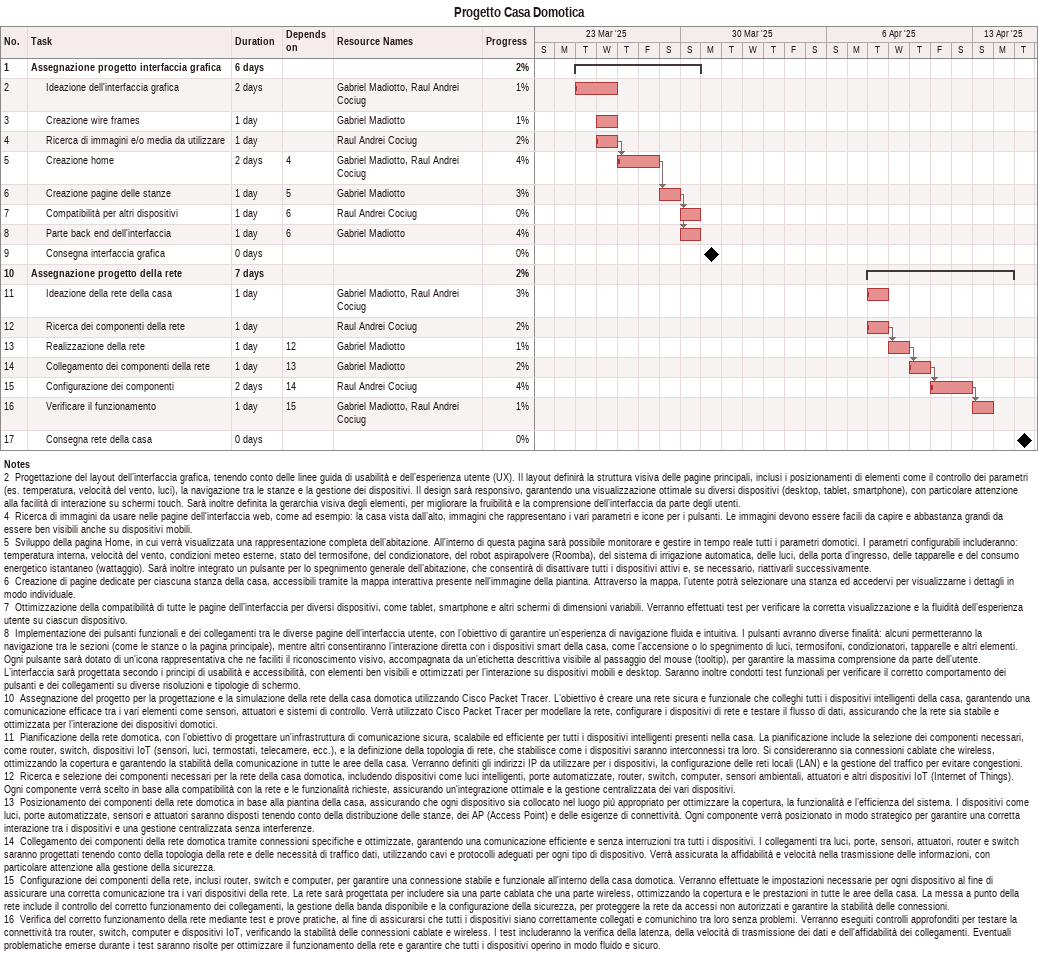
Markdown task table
Progetto Casa Domotica

| ID | Level | Task | Duration | Start | Finish | Predecessors | Resources | % complete |
|---|---|---|---|---|---|---|---|---|
| 1 | 1 | **Assegnazione progetto interfaccia grafica** | 6d | 2025-03-25 | 2025-03-30 |  |  | 2 |
| 2 | 2 | Ideazione dell'interfaccia grafica | 2d | 2025-03-25 | 2025-03-26 |  | Gabriel Madiotto, Raul Andrei Cociug | 1 |
| 3 | 2 | Creazione wire frames | 1d | 2025-03-26 | 2025-03-26 |  | Gabriel Madiotto | 1 |
| 4 | 2 | Ricerca di immagini e/o media da utilizzare | 1d | 2025-03-26 | 2025-03-26 |  | Raul Andrei Cociug | 2 |
| 5 | 2 | Creazione home | 2d | 2025-03-27 | 2025-03-28 | 4 | Gabriel Madiotto, Raul Andrei Cociug | 4 |
| 6 | 2 | Creazione pagine delle stanze | 1d | 2025-03-29 | 2025-03-29 | 5 | Gabriel Madiotto | 3 |
| 7 | 2 | Compatibilità per altri dispositivi | 1d | 2025-03-30 | 2025-03-30 | 6 | Raul Andrei Cociug | 0 |
| 8 | 2 | Parte back end dell'interfaccia | 1d | 2025-03-30 | 2025-03-30 | 6 | Gabriel Madiotto | 4 |
| 9 | 2 | Consegna interfaccia grafica | 0d | 2025-03-31 | 2025-03-31 |  |  | 0 |
| 10 | 1 | **Assegnazione progetto della rete** | 7d | 2025-04-08 | 2025-04-14 |  |  | 2 |
| 11 | 2 | Ideazione della rete della casa | 1d | 2025-04-08 | 2025-04-08 |  | Gabriel Madiotto, Raul Andrei Cociug | 3 |
| 12 | 2 | Ricerca dei componenti della rete | 1d | 2025-04-08 | 2025-04-08 |  | Raul Andrei Cociug | 2 |
| 13 | 2 | Realizzazione della rete | 1d | 2025-04-09 | 2025-04-09 | 12 | Gabriel Madiotto | 1 |
| 14 | 2 | Collegamento dei componenti della rete | 1d | 2025-04-10 | 2025-04-10 | 13 | Gabriel Madiotto | 2 |
| 15 | 2 | Configurazione dei componenti | 2d | 2025-04-11 | 2025-04-12 | 14 | Raul Andrei Cociug | 4 |
| 16 | 2 | Verificare il funzionamento | 1d | 2025-04-13 | 2025-04-13 | 15 | Gabriel Madiotto, Raul Andrei Cociug | 1 |
| 17 | 2 | Consegna rete della casa | 0d | 2025-04-15 | 2025-04-15 |  |  | 0 |

Notes
- 2: Progettazione del layout dell’interfaccia grafica, tenendo conto delle linee guida di usabilità e dell’esperienza utente (UX). Il layout definirà la struttura visiva delle pagine principali, inclusi i posizionamenti di elementi come il controllo dei parametri (es. temperatura, velocità del vento, luci), la navigazione tra le stanze e la gestione dei dispositivi. Il design sarà responsivo, garantendo una visualizzazione ottimale su diversi dispositivi (desktop, tablet, smartphone), con particolare attenzione alla facilità di interazione su schermi touch. Sarà inoltre definita la gerarchia visiva degli elementi, per migliorare la fruibilità e la comprensione dell’interfaccia da parte degli utenti.
- 4: Ricerca di immagini da usare nelle pagine dell'interfaccia web, come ad esempio: la casa vista dall’alto, immagini che rappresentano i vari parametri e icone per i pulsanti. Le immagini devono essere facili da capire e abbastanza grandi da essere ben visibili anche su dispositivi mobili.
- 5: Sviluppo della pagina Home, in cui verrà visualizzata una rappresentazione completa dell’abitazione. All'interno di questa pagina sarà possibile monitorare e gestire in tempo reale tutti i parametri domotici. I parametri configurabili includeranno: temperatura interna, velocità del vento, condizioni meteo esterne, stato del termosifone, del condizionatore, del robot aspirapolvere (Roomba), del sistema di irrigazione automatica, delle luci, della porta d’ingresso, delle tapparelle e del consumo energetico istantaneo (wattaggio). Sarà inoltre integrato un pulsante per lo spegnimento generale dell’abitazione, che consentirà di disattivare tutti i dispositivi attivi e, se necessario, riattivarli successivamente.
- 6: Creazione di pagine dedicate per ciascuna stanza della casa, accessibili tramite la mappa interattiva presente nell'immagine della piantina. Attraverso la mappa, l’utente potrà selezionare una stanza ed accedervi per visualizzarne i dettagli in modo individuale.
- 7: Ottimizzazione della compatibilità di tutte le pagine dell’interfaccia per diversi dispositivi, come tablet, smartphone e altri schermi di dimensioni variabili. Verranno effettuati test per verificare la corretta visualizzazione e la fluidità dell’esperienza utente su ciascun dispositivo.
- 8: Implementazione dei pulsanti funzionali e dei collegamenti tra le diverse pagine dell’interfaccia utente, con l’obiettivo di garantire un'esperienza di navigazione fluida e intuitiva. I pulsanti avranno diverse finalità: alcuni permetteranno la navigazione tra le sezioni (come le stanze o la pagina principale), mentre altri consentiranno l’interazione diretta con i dispositivi smart della casa, come l’accensione o lo spegnimento di luci, termosifoni, condizionatori, tapparelle e altri elementi. Ogni pulsante sarà dotato di un'icona rappresentativa che ne faciliti il riconoscimento visivo, accompagnata da un'etichetta descrittiva visibile al passaggio del mouse (tooltip), per garantire la massima comprensione da parte dell’utente. L’interfaccia sarà progettata secondo i principi di usabilità e accessibilità, con elementi ben visibili e ottimizzati per l’interazione su dispositivi mobili e desktop. Saranno inoltre condotti test funzionali per verificare il corretto comportamento dei pulsanti e dei collegamenti su diverse risoluzioni e tipologie di schermo.
- 10: Assegnazione del progetto per la progettazione e la simulazione della rete della casa domotica utilizzando Cisco Packet Tracer. L’obiettivo è creare una rete sicura e funzionale che colleghi tutti i dispositivi intelligenti della casa, garantendo una comunicazione efficace tra i vari elementi come sensori, attuatori e sistemi di controllo. Verrà utilizzato Cisco Packet Tracer per modellare la rete, configurare i dispositivi di rete e testare il flusso di dati, assicurando che la rete sia stabile e ottimizzata per l’interazione dei dispositivi domotici.
- 11: Pianificazione della rete domotica, con l’obiettivo di progettare un'infrastruttura di comunicazione sicura, scalabile ed efficiente per tutti i dispositivi intelligenti presenti nella casa. La pianificazione include la selezione dei componenti necessari, come router, switch, dispositivi IoT (sensori, luci, termostati, telecamere, ecc.), e la definizione della topologia di rete, che stabilisce come i dispositivi saranno interconnessi tra loro. Si considereranno sia connessioni cablate che wireless, ottimizzando la copertura e garantendo la stabilità della comunicazione in tutte le aree della casa. Verranno definiti gli indirizzi IP da utilizzare per i dispositivi, la configurazione delle reti locali (LAN) e la gestione del traffico per evitare congestioni.
- 12: Ricerca e selezione dei componenti necessari per la rete della casa domotica, includendo dispositivi come luci intelligenti, porte automatizzate, router, switch, computer, sensori ambientali, attuatori e altri dispositivi IoT (Internet of Things). Ogni componente verrà scelto in base alla compatibilità con la rete e le funzionalità richieste, assicurando un'integrazione ottimale e la gestione centralizzata dei vari dispositivi.
- 13: Posizionamento dei componenti della rete domotica in base alla piantina della casa, assicurando che ogni dispositivo sia collocato nel luogo più appropriato per ottimizzare la copertura, la funzionalità e l’efficienza del sistema. I dispositivi come luci, porte automatizzate, sensori e attuatori saranno disposti tenendo conto della distribuzione delle stanze, dei AP (Access Point) e delle esigenze di connettività. Ogni componente verrà posizionato in modo strategico per garantire una corretta interazione tra i dispositivi e una gestione centralizzata senza interferenze.
- 14: Collegamento dei componenti della rete domotica tramite connessioni specifiche e ottimizzate, garantendo una comunicazione efficiente e senza interruzioni tra tutti i dispositivi. I collegamenti tra luci, porte, sensori, attuatori, router e switch saranno progettati tenendo conto della topologia della rete e delle necessità di traffico dati, utilizzando cavi e protocolli adeguati per ogni tipo di dispositivo. Verrà assicurata la affidabilità e velocità nella trasmissione delle informazioni, con particolare attenzione alla gestione della sicurezza.
- 15: Configurazione dei componenti della rete, inclusi router, switch e computer, per garantire una connessione stabile e funzionale all'interno della casa domotica. Verranno effettuate le impostazioni necessarie per ogni dispositivo al fine di assicurare una corretta comunicazione tra i vari dispositivi della rete. La rete sarà progettata per includere sia una parte cablata che una parte wireless, ottimizzando la copertura e le prestazioni in tutte le aree della casa. La messa a punto della rete include il controllo del corretto funzionamento dei collegamenti, la gestione della banda disponibile e la configurazione della sicurezza, per proteggere la rete da accessi non autorizzati e garantire la stabilità delle connessioni.
- 16: Verifica del corretto funzionamento della rete mediante test e prove pratiche, al fine di assicurarsi che tutti i dispositivi siano correttamente collegati e comunichino tra loro senza problemi. Verranno eseguiti controlli approfonditi per testare la connettività tra router, switch, computer e dispositivi IoT, verificando la stabilità delle connessioni cablate e wireless. I test includeranno la verifica della latenza, della velocità di trasmissione dei dati e dell'affidabilità dei collegamenti. Eventuali problematiche emerse durante i test saranno risolte per ottimizzare il funzionamento della rete e garantire che tutti i dispositivi operino in modo fluido e sicuro.
